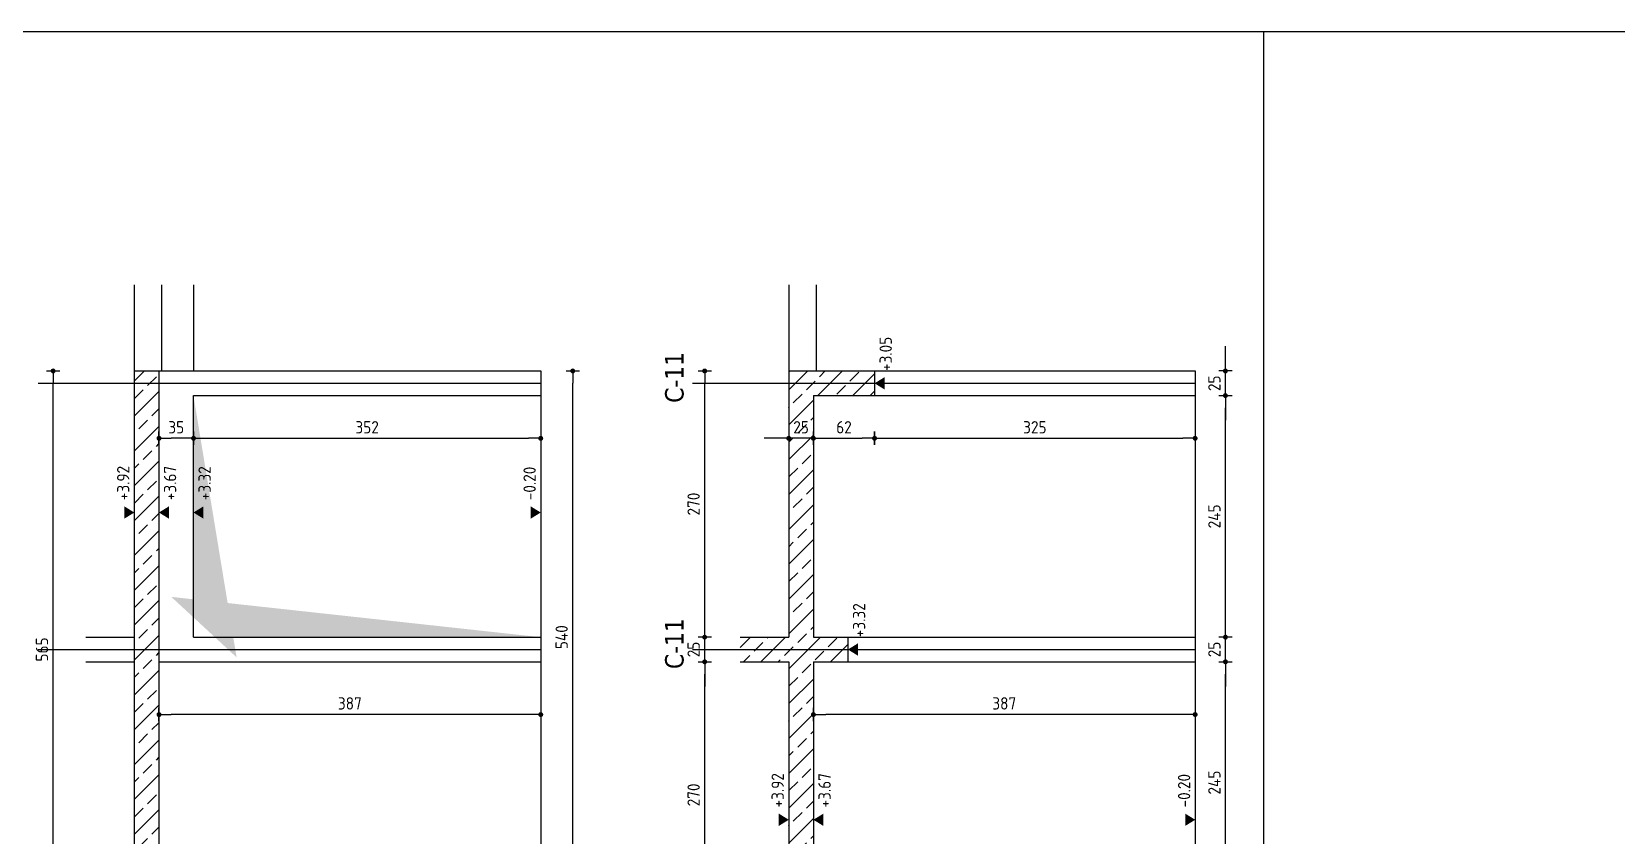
# Model space of a CAD drawing. Extents: x 399 to 532, y -4 to 185.
# Drawn here: x 452.67 to 468.74, y 177.07 to 185.22 of the extents above; entities that cross this region are included whole.
import ezdxf

# ---------------------------------------------------------------- set-up
doc = ezdxf.new("R2010")
doc.units = 0
doc.header["$LTSCALE"] = 0.5
doc.header["$MEASUREMENT"] = 0
doc.header["$PDMODE"] = 2
doc.linetypes.add('AUSGEZOGEN', pattern=[1000.01, 1000, 0.01])
doc.layers.get('Defpoints').update_dxf_attribs({"linetype": 'CONTINUOUS'})
for name, color, linetype in [('ACHSEN', 7, 'CONTINUOUS'), ('BETON', 7, 'CONTINUOUS'), ('Decke', 7, 'CONTINUOUS'), ('Decke Lignatur', 21, 'CONTINUOUS'), ('HOLZ-ANS', 21, 'CONTINUOUS'), ('koten', 7, 'CONTINUOUS'), ('MASSE', 7, 'CONTINUOUS'), ('RAHMEN', 7, 'CONTINUOUS'), ('SCHATTEN', 253, 'CONTINUOUS')]:
    doc.layers.add(name, color=color, linetype=linetype)
doc.layers.add('ANSICHTSFENSTER', color=7, linetype='CONTINUOUS', plot=False)
doc.styles.add('HELV', font='tahoma.ttf')
doc.styles.add('TXT', font='isocp.shx')
doc.dimstyles.new('DOT_I', dxfattribs={"dimscale": 0.5, "dimtxt": 0.25, "dimasz": 0.25, "dimexe": 0.1, "dimexo": 0.3, "dimgap": 0.1, "dimtad": 1, "dimdec": 3, "dimzin": 3, "dimtxsty": 'TXT', "dimblk": 'DOT', "dimblk1": 'DOT', "dimblk2": 'DOT', "dimsah": 1, "dimcen": 0.1, "dimse1": 1, "dimse2": 1, "dimazin": 0, "dimtfac": 1, "dimtdec": 4, "dimtix": 1, "dimtmove": 2, "dimatfit": 3, "dimldrblk": 'DOT', "dimfxl": 0.7, "dimfxlon": 1, "dimtvp": 1, "dimtolj": 1, "dimtzin": 0, "dimarcsym": 0})

# ---------------------------------------------------------------- blocks, each defined once
blk = doc.blocks.new('okrd_o')
at = {"layer": 'koten', "color": 7, "linetype": 'Continuous'}
blk.add_solid([(-0.125, 0.202), (0.125, 0.202), (0, 0)], dxfattribs=at)
at = {"layer": 'koten', "style": 'TXT'}
blk.add_attdef('OKRD', (0.25, 0.1), '', height=0.25, dxfattribs=at)
blk = doc.blocks.new('okrd_u')
at = {"layer": 'koten', "color": 7, "linetype": 'Continuous'}
blk.add_solid([(-0.125, -0.202), (0.125, -0.202), (0, 0)], dxfattribs=at)
at = {"layer": 'koten', "style": 'TXT'}
blk.add_attdef('OKRD', (0.25, -0.35), '', height=0.25, dxfattribs=at)
blk = doc.blocks.new('DOT')
at = {"layer": 'MASSE', "color": 7, "linetype": 'Continuous'}
for p, q in [((0, 0), (-1, 0)), ((0, 0.54), (0, -0.54))]:
    blk.add_line(p, q, dxfattribs=at)
at = {"layer": 'MASSE', "color": 7, "linetype": 'Continuous', "const_width": 0.2}
blk.add_lwpolyline([(-0.1, 0, 1), (0.1, 0, 1)], format="xyb", close=True, dxfattribs=at)
blk = doc.blocks.new('*D350')
at = {"layer": 'Defpoints', "color": 0, "linetype": 'AUSGEZOGEN', "transparency": 16777216}
for p in [(458.157, 181.782), (458.157, 181.782), (458.157, 176.382)]:
    blk.add_point(p, dxfattribs=at)
at = {"layer": 'MASSE', "color": 0, "linetype": 'AUSGEZOGEN', "lineweight": -2, "transparency": 16777216}
blk.add_line((458.157, 176.507), (458.157, 181.657), dxfattribs=at)
at = {"layer": 'MASSE', "color": 0, "linetype": 'AUSGEZOGEN', "lineweight": -2, "transparency": 16777216, "xscale": 0.125, "yscale": 0.125, "zscale": 0.125}
for p, rotation in [((458.157, 181.782), 90), ((458.157, 176.382), 270)]:
    blk.add_blockref('DOT', p, dxfattribs=dict(at, rotation=rotation))
at = {"layer": 'MASSE', "color": 0, "linetype": 'AUSGEZOGEN', "transparency": 16777216, "insert": (458.044, 179.082), "char_height": 0.125, "attachment_point": 5, "rotation": 90, "style": 'TXT'}
blk.add_mtext('\\A1;540', dxfattribs=at)
blk = doc.blocks.new('*D323')
at = {"layer": 'Defpoints', "color": 0, "linetype": 'AUSGEZOGEN', "transparency": 16777216}
for p in [(452.889, 181.782), (452.889, 181.782), (452.889, 176.132)]:
    blk.add_point(p, dxfattribs=at)
at = {"layer": 'MASSE', "color": 0, "linetype": 'AUSGEZOGEN', "lineweight": -2, "transparency": 16777216}
blk.add_line((452.889, 176.257), (452.889, 181.657), dxfattribs=at)
at = {"layer": 'MASSE', "color": 0, "linetype": 'AUSGEZOGEN', "lineweight": -2, "transparency": 16777216, "xscale": 0.125, "yscale": 0.125, "zscale": 0.125}
for p, rotation in [((452.889, 181.782), 90), ((452.889, 176.132), 270)]:
    blk.add_blockref('DOT', p, dxfattribs=dict(at, rotation=rotation))
at = {"layer": 'MASSE', "color": 0, "linetype": 'AUSGEZOGEN', "transparency": 16777216, "insert": (452.776, 178.957), "char_height": 0.125, "attachment_point": 5, "rotation": 90, "style": 'TXT'}
blk.add_mtext('\\A1;565', dxfattribs=at)
blk = doc.blocks.new('*D326')
at = {"layer": 'Defpoints', "color": 0, "linetype": 'AUSGEZOGEN', "transparency": 16777216}
for p in [(459.494, 178.832), (459.494, 178.832), (459.494, 176.132)]:
    blk.add_point(p, dxfattribs=at)
at = {"layer": 'MASSE', "color": 0, "linetype": 'AUSGEZOGEN', "lineweight": -2, "transparency": 16777216}
blk.add_line((459.494, 176.257), (459.494, 178.707), dxfattribs=at)
at = {"layer": 'MASSE', "color": 0, "linetype": 'AUSGEZOGEN', "lineweight": -2, "transparency": 16777216, "xscale": 0.125, "yscale": 0.125, "zscale": 0.125}
for p, rotation in [((459.494, 178.832), 90), ((459.494, 176.132), 270)]:
    blk.add_blockref('DOT', p, dxfattribs=dict(at, rotation=rotation))
at = {"layer": 'MASSE', "color": 0, "linetype": 'AUSGEZOGEN', "transparency": 16777216, "insert": (459.382, 177.482), "char_height": 0.125, "attachment_point": 5, "rotation": 90, "style": 'TXT'}
blk.add_mtext('\\A1;270', dxfattribs=at)
blk = doc.blocks.new('*D327')
at = {"layer": 'Defpoints', "color": 0, "linetype": 'AUSGEZOGEN', "transparency": 16777216}
for p in [(459.494, 179.082), (459.494, 179.082), (459.494, 178.832)]:
    blk.add_point(p, dxfattribs=at)
at = {"layer": 'MASSE', "color": 0, "linetype": 'AUSGEZOGEN', "lineweight": -2, "transparency": 16777216}
for p, q in [((459.494, 179.207), (459.494, 179.332)), ((459.494, 178.832), (459.494, 179.082)), ((459.494, 178.707), (459.494, 178.582))]:
    blk.add_line(p, q, dxfattribs=at)
at = {"layer": 'MASSE', "color": 0, "linetype": 'AUSGEZOGEN', "lineweight": -2, "transparency": 16777216, "xscale": 0.125, "yscale": 0.125, "zscale": 0.125}
for p, rotation in [((459.494, 179.082), 270), ((459.494, 178.832), 90)]:
    blk.add_blockref('DOT', p, dxfattribs=dict(at, rotation=rotation))
at = {"layer": 'MASSE', "color": 0, "linetype": 'AUSGEZOGEN', "transparency": 16777216, "insert": (459.382, 178.957), "char_height": 0.125, "attachment_point": 5, "rotation": 90, "style": 'TXT'}
blk.add_mtext('\\A1;25', dxfattribs=at)
blk = doc.blocks.new('*D328')
at = {"layer": 'Defpoints', "color": 0, "linetype": 'AUSGEZOGEN', "transparency": 16777216}
for p in [(459.494, 181.782), (459.494, 181.782), (459.494, 179.082)]:
    blk.add_point(p, dxfattribs=at)
at = {"layer": 'MASSE', "color": 0, "linetype": 'AUSGEZOGEN', "lineweight": -2, "transparency": 16777216}
blk.add_line((459.494, 179.207), (459.494, 181.657), dxfattribs=at)
at = {"layer": 'MASSE', "color": 0, "linetype": 'AUSGEZOGEN', "lineweight": -2, "transparency": 16777216, "xscale": 0.125, "yscale": 0.125, "zscale": 0.125}
for p, rotation in [((459.494, 181.782), 90), ((459.494, 179.082), 270)]:
    blk.add_blockref('DOT', p, dxfattribs=dict(at, rotation=rotation))
at = {"layer": 'MASSE', "color": 0, "linetype": 'AUSGEZOGEN', "transparency": 16777216, "insert": (459.382, 180.432), "char_height": 0.125, "attachment_point": 5, "rotation": 90, "style": 'TXT'}
blk.add_mtext('\\A1;270', dxfattribs=at)
blk = doc.blocks.new('*D277')
at = {"layer": 'Defpoints', "color": 0, "linetype": 'AUSGEZOGEN', "transparency": 16777216}
for p in [(464.773, 178.832), (464.773, 178.832), (464.773, 176.382)]:
    blk.add_point(p, dxfattribs=at)
at = {"layer": 'MASSE', "color": 0, "linetype": 'AUSGEZOGEN', "lineweight": -2, "transparency": 16777216}
blk.add_line((464.773, 176.507), (464.773, 178.707), dxfattribs=at)
at = {"layer": 'MASSE', "color": 0, "linetype": 'AUSGEZOGEN', "lineweight": -2, "transparency": 16777216, "xscale": 0.125, "yscale": 0.125, "zscale": 0.125}
for p, rotation in [((464.773, 178.832), 90), ((464.773, 176.382), 270)]:
    blk.add_blockref('DOT', p, dxfattribs=dict(at, rotation=rotation))
at = {"layer": 'MASSE', "color": 0, "linetype": 'AUSGEZOGEN', "transparency": 16777216, "insert": (464.661, 177.607), "char_height": 0.125, "attachment_point": 5, "rotation": 90, "style": 'TXT'}
blk.add_mtext('\\A1;245', dxfattribs=at)
blk = doc.blocks.new('*D278')
at = {"layer": 'Defpoints', "color": 0, "linetype": 'AUSGEZOGEN', "transparency": 16777216}
for p in [(464.773, 179.082), (464.773, 179.082), (464.773, 178.832)]:
    blk.add_point(p, dxfattribs=at)
at = {"layer": 'MASSE', "color": 0, "linetype": 'AUSGEZOGEN', "lineweight": -2, "transparency": 16777216}
for p, q in [((464.773, 179.207), (464.773, 179.332)), ((464.773, 178.832), (464.773, 179.082)), ((464.773, 178.707), (464.773, 178.582))]:
    blk.add_line(p, q, dxfattribs=at)
at = {"layer": 'MASSE', "color": 0, "linetype": 'AUSGEZOGEN', "lineweight": -2, "transparency": 16777216, "xscale": 0.125, "yscale": 0.125, "zscale": 0.125}
for p, rotation in [((464.773, 179.082), 270), ((464.773, 178.832), 90)]:
    blk.add_blockref('DOT', p, dxfattribs=dict(at, rotation=rotation))
at = {"layer": 'MASSE', "color": 0, "linetype": 'AUSGEZOGEN', "transparency": 16777216, "insert": (464.661, 178.957), "char_height": 0.125, "attachment_point": 5, "rotation": 90, "style": 'TXT'}
blk.add_mtext('\\A1;25', dxfattribs=at)
blk = doc.blocks.new('*D279')
at = {"layer": 'Defpoints', "color": 0, "linetype": 'AUSGEZOGEN', "transparency": 16777216}
for p in [(464.773, 181.532), (464.773, 181.532), (464.773, 179.082)]:
    blk.add_point(p, dxfattribs=at)
at = {"layer": 'MASSE', "color": 0, "linetype": 'AUSGEZOGEN', "lineweight": -2, "transparency": 16777216}
blk.add_line((464.773, 179.207), (464.773, 181.407), dxfattribs=at)
at = {"layer": 'MASSE', "color": 0, "linetype": 'AUSGEZOGEN', "lineweight": -2, "transparency": 16777216, "xscale": 0.125, "yscale": 0.125, "zscale": 0.125}
for p, rotation in [((464.773, 181.532), 90), ((464.773, 179.082), 270)]:
    blk.add_blockref('DOT', p, dxfattribs=dict(at, rotation=rotation))
at = {"layer": 'MASSE', "color": 0, "linetype": 'AUSGEZOGEN', "transparency": 16777216, "insert": (464.661, 180.307), "char_height": 0.125, "attachment_point": 5, "rotation": 90, "style": 'TXT'}
blk.add_mtext('\\A1;245', dxfattribs=at)
blk = doc.blocks.new('*D280')
at = {"layer": 'Defpoints', "color": 0, "linetype": 'AUSGEZOGEN', "transparency": 16777216}
for p in [(464.773, 181.782), (464.773, 181.782), (464.773, 181.532)]:
    blk.add_point(p, dxfattribs=at)
at = {"layer": 'MASSE', "color": 0, "linetype": 'AUSGEZOGEN', "lineweight": -2, "transparency": 16777216}
for p, q in [((464.773, 181.907), (464.773, 182.032)), ((464.773, 181.532), (464.773, 181.782)), ((464.773, 181.407), (464.773, 181.282))]:
    blk.add_line(p, q, dxfattribs=at)
at = {"layer": 'MASSE', "color": 0, "linetype": 'AUSGEZOGEN', "lineweight": -2, "transparency": 16777216, "xscale": 0.125, "yscale": 0.125, "zscale": 0.125}
for p, rotation in [((464.773, 181.782), 270), ((464.773, 181.532), 90)]:
    blk.add_blockref('DOT', p, dxfattribs=dict(at, rotation=rotation))
at = {"layer": 'MASSE', "color": 0, "linetype": 'AUSGEZOGEN', "transparency": 16777216, "insert": (464.661, 181.657), "char_height": 0.125, "attachment_point": 5, "rotation": 90, "style": 'TXT'}
blk.add_mtext('\\A1;25', dxfattribs=at)
blk = doc.blocks.new('*D298')
at = {"layer": 'Defpoints', "color": 0, "linetype": 'AUSGEZOGEN', "transparency": 16777216}
for p in [(460.346, 181.099), (460.346, 181.099), (460.596, 181.099)]:
    blk.add_point(p, dxfattribs=at)
at = {"layer": 'MASSE', "color": 0, "linetype": 'AUSGEZOGEN', "lineweight": -2, "transparency": 16777216}
for p, q in [((460.221, 181.099), (460.096, 181.099)), ((460.596, 181.099), (460.346, 181.099)), ((460.721, 181.099), (460.846, 181.099))]:
    blk.add_line(p, q, dxfattribs=at)
at = {"layer": 'MASSE', "color": 0, "linetype": 'AUSGEZOGEN', "lineweight": -2, "transparency": 16777216, "xscale": 0.125, "yscale": 0.125, "zscale": 0.125}
blk.add_blockref('DOT', (460.346, 181.099), dxfattribs=at)
at = {"layer": 'MASSE', "color": 0, "linetype": 'AUSGEZOGEN', "lineweight": -2, "transparency": 16777216, "xscale": 0.125, "yscale": 0.125, "zscale": 0.125, "rotation": 180}
blk.add_blockref('DOT', (460.596, 181.099), dxfattribs=at)
at = {"layer": 'MASSE', "color": 0, "linetype": 'AUSGEZOGEN', "transparency": 16777216, "insert": (460.471, 181.211), "char_height": 0.125, "attachment_point": 5, "style": 'TXT'}
blk.add_mtext('\\A1;25', dxfattribs=at)
blk = doc.blocks.new('*D299')
at = {"layer": 'Defpoints', "color": 0, "linetype": 'AUSGEZOGEN', "transparency": 16777216}
for p in [(460.596, 181.099), (461.216, 181.099), (461.216, 181.099)]:
    blk.add_point(p, dxfattribs=at)
at = {"layer": 'MASSE', "color": 0, "linetype": 'AUSGEZOGEN', "lineweight": -2, "transparency": 16777216}
blk.add_line((460.721, 181.099), (461.091, 181.099), dxfattribs=at)
at = {"layer": 'MASSE', "color": 0, "linetype": 'AUSGEZOGEN', "lineweight": -2, "transparency": 16777216, "xscale": 0.125, "yscale": 0.125, "zscale": 0.125, "rotation": 180}
blk.add_blockref('DOT', (460.596, 181.099), dxfattribs=at)
at = {"layer": 'MASSE', "color": 0, "linetype": 'AUSGEZOGEN', "lineweight": -2, "transparency": 16777216, "xscale": 0.125, "yscale": 0.125, "zscale": 0.125}
blk.add_blockref('DOT', (461.216, 181.099), dxfattribs=at)
at = {"layer": 'MASSE', "color": 0, "linetype": 'AUSGEZOGEN', "transparency": 16777216, "insert": (460.906, 181.211), "char_height": 0.125, "attachment_point": 5, "style": 'TXT'}
blk.add_mtext('\\A1;62', dxfattribs=at)
blk = doc.blocks.new('*D300')
at = {"layer": 'Defpoints', "color": 0, "linetype": 'AUSGEZOGEN', "transparency": 16777216}
for p in [(461.216, 181.099), (464.466, 181.099), (464.466, 181.099)]:
    blk.add_point(p, dxfattribs=at)
at = {"layer": 'MASSE', "color": 0, "linetype": 'AUSGEZOGEN', "lineweight": -2, "transparency": 16777216}
blk.add_line((461.341, 181.099), (464.341, 181.099), dxfattribs=at)
at = {"layer": 'MASSE', "color": 0, "linetype": 'AUSGEZOGEN', "lineweight": -2, "transparency": 16777216, "xscale": 0.125, "yscale": 0.125, "zscale": 0.125, "rotation": 180}
blk.add_blockref('DOT', (461.216, 181.099), dxfattribs=at)
at = {"layer": 'MASSE', "color": 0, "linetype": 'AUSGEZOGEN', "lineweight": -2, "transparency": 16777216, "xscale": 0.125, "yscale": 0.125, "zscale": 0.125}
blk.add_blockref('DOT', (464.466, 181.099), dxfattribs=at)
at = {"layer": 'MASSE', "color": 0, "linetype": 'AUSGEZOGEN', "transparency": 16777216, "insert": (462.841, 181.211), "char_height": 0.125, "attachment_point": 5, "style": 'TXT'}
blk.add_mtext('\\A1;325', dxfattribs=at)
blk = doc.blocks.new('*D301')
at = {"layer": 'Defpoints', "color": 0, "linetype": 'AUSGEZOGEN', "transparency": 16777216}
for p in [(460.596, 178.297), (460.596, 178.297), (464.466, 178.297)]:
    blk.add_point(p, dxfattribs=at)
at = {"layer": 'MASSE', "color": 0, "linetype": 'AUSGEZOGEN', "lineweight": -2, "transparency": 16777216}
blk.add_line((464.341, 178.297), (460.721, 178.297), dxfattribs=at)
at = {"layer": 'MASSE', "color": 0, "linetype": 'AUSGEZOGEN', "lineweight": -2, "transparency": 16777216, "xscale": 0.125, "yscale": 0.125, "zscale": 0.125, "rotation": 180}
blk.add_blockref('DOT', (460.596, 178.297), dxfattribs=at)
at = {"layer": 'MASSE', "color": 0, "linetype": 'AUSGEZOGEN', "lineweight": -2, "transparency": 16777216, "xscale": 0.125, "yscale": 0.125, "zscale": 0.125}
blk.add_blockref('DOT', (464.466, 178.297), dxfattribs=at)
at = {"layer": 'MASSE', "color": 0, "linetype": 'AUSGEZOGEN', "transparency": 16777216, "insert": (462.531, 178.41), "char_height": 0.125, "attachment_point": 5, "style": 'TXT'}
blk.add_mtext('\\A1;387', dxfattribs=at)
blk = doc.blocks.new('*D292')
at = {"layer": 'Defpoints', "color": 0, "linetype": 'AUSGEZOGEN', "transparency": 16777216}
for p in [(453.962, 181.099), (453.962, 181.099), (454.312, 181.099)]:
    blk.add_point(p, dxfattribs=at)
at = {"layer": 'MASSE', "color": 0, "linetype": 'AUSGEZOGEN', "lineweight": -2, "transparency": 16777216}
blk.add_line((454.187, 181.099), (454.087, 181.099), dxfattribs=at)
at = {"layer": 'MASSE', "color": 0, "linetype": 'AUSGEZOGEN', "lineweight": -2, "transparency": 16777216, "xscale": 0.125, "yscale": 0.125, "zscale": 0.125, "rotation": 180}
blk.add_blockref('DOT', (453.962, 181.099), dxfattribs=at)
at = {"layer": 'MASSE', "color": 0, "linetype": 'AUSGEZOGEN', "lineweight": -2, "transparency": 16777216, "xscale": 0.125, "yscale": 0.125, "zscale": 0.125}
blk.add_blockref('DOT', (454.312, 181.099), dxfattribs=at)
at = {"layer": 'MASSE', "color": 0, "linetype": 'AUSGEZOGEN', "transparency": 16777216, "insert": (454.137, 181.211), "char_height": 0.125, "attachment_point": 5, "style": 'TXT'}
blk.add_mtext('\\A1;35', dxfattribs=at)
blk = doc.blocks.new('*D293')
at = {"layer": 'Defpoints', "color": 0, "linetype": 'AUSGEZOGEN', "transparency": 16777216}
for p in [(454.312, 181.099), (457.832, 181.099), (457.832, 181.099)]:
    blk.add_point(p, dxfattribs=at)
at = {"layer": 'MASSE', "color": 0, "linetype": 'AUSGEZOGEN', "lineweight": -2, "transparency": 16777216}
blk.add_line((454.437, 181.099), (457.707, 181.099), dxfattribs=at)
at = {"layer": 'MASSE', "color": 0, "linetype": 'AUSGEZOGEN', "lineweight": -2, "transparency": 16777216, "xscale": 0.125, "yscale": 0.125, "zscale": 0.125, "rotation": 180}
blk.add_blockref('DOT', (454.312, 181.099), dxfattribs=at)
at = {"layer": 'MASSE', "color": 0, "linetype": 'AUSGEZOGEN', "lineweight": -2, "transparency": 16777216, "xscale": 0.125, "yscale": 0.125, "zscale": 0.125}
blk.add_blockref('DOT', (457.832, 181.099), dxfattribs=at)
at = {"layer": 'MASSE', "color": 0, "linetype": 'AUSGEZOGEN', "transparency": 16777216, "insert": (456.072, 181.211), "char_height": 0.125, "attachment_point": 5, "style": 'TXT'}
blk.add_mtext('\\A1;352', dxfattribs=at)
blk = doc.blocks.new('*D294')
at = {"layer": 'Defpoints', "color": 0, "linetype": 'AUSGEZOGEN', "transparency": 16777216}
for p in [(453.962, 178.297), (453.962, 178.297), (457.832, 178.297)]:
    blk.add_point(p, dxfattribs=at)
at = {"layer": 'MASSE', "color": 0, "linetype": 'AUSGEZOGEN', "lineweight": -2, "transparency": 16777216}
blk.add_line((457.707, 178.297), (454.087, 178.297), dxfattribs=at)
at = {"layer": 'MASSE', "color": 0, "linetype": 'AUSGEZOGEN', "lineweight": -2, "transparency": 16777216, "xscale": 0.125, "yscale": 0.125, "zscale": 0.125, "rotation": 180}
blk.add_blockref('DOT', (453.962, 178.297), dxfattribs=at)
at = {"layer": 'MASSE', "color": 0, "linetype": 'AUSGEZOGEN', "lineweight": -2, "transparency": 16777216, "xscale": 0.125, "yscale": 0.125, "zscale": 0.125}
blk.add_blockref('DOT', (457.832, 178.297), dxfattribs=at)
at = {"layer": 'MASSE', "color": 0, "linetype": 'AUSGEZOGEN', "transparency": 16777216, "insert": (455.897, 178.41), "char_height": 0.125, "attachment_point": 5, "style": 'TXT'}
blk.add_mtext('\\A1;387', dxfattribs=at)

msp = doc.modelspace()

# ---------------------------------------------------------------- hatches: boundary and pattern name
at = {"layer": 'RAHMEN', "linetype": 'AUSGEZOGEN'}
h = msp.add_hatch(dxfattribs=at)
h.set_pattern_fill('ANSI33', color=9, style=0, double=1)
h.set_pattern_definition([(45, (-2.32559, 121.6197), (-0.1767767, 0.1767767), []), (45, (-2.1488, 121.6197), (-0.1767767, 0.1767767), [0.125, -0.0625])])
h.paths.add_polyline_path([(454.5816, 176.1317), (453.7116, 176.1317), (453.7116, 181.7817), (453.9616, 181.7817), (453.9616, 176.3817), (454.5816, 176.3817)])
h = msp.add_hatch(dxfattribs=at)
h.set_pattern_fill('ANSI33', color=9, style=0, double=1)
h.set_pattern_definition([(45, (-15.04856, 121.6197), (-0.1767767, 0.1767767), []), (45, (-14.87178, 121.6197), (-0.1767767, 0.1767767), [0.125, -0.0625])])
h.paths.add_polyline_path([(461.2165, 176.1317), (461.2165, 176.3817), (460.5965, 176.3817), (460.5965, 178.8317), (460.9465, 178.8317), (460.9465, 179.0817), (460.5965, 179.0817), (460.5965, 181.5317), (461.2165, 181.5317), (461.2165, 181.7817), (460.3465, 181.7817), (460.3465, 179.0817), (459.8541, 179.0817), (459.8541, 178.8317), (460.3465, 178.8317), (460.3465, 176.1317)])

# ---------------------------------------------------------------- linework, layer by layer
at = {"layer": 'ACHSEN', "color": 140, "linetype": 'AUSGEZOGEN'}
for p, q in [((452.7368, 181.6567), (457.8316, 181.6567)), ((459.3717, 181.6567), (464.4665, 181.6567)), ((452.7368, 178.9567), (457.8316, 178.9567)), ((459.3717, 178.9567), (464.4665, 178.9567))]:
    msp.add_line(p, q, dxfattribs=at)
at = {"layer": 'ANSICHTSFENSTER', "color": 2, "linetype": 'AUSGEZOGEN'}
msp.add_line((465.1609, 143.6732), (465.1609, 185.2232), dxfattribs=at)
msp.add_lwpolyline([(415.629, 143.6732), (484.7996, 143.6732), (484.7996, 185.2232), (415.629, 185.2232)], close=True, dxfattribs=at)
at = {"layer": 'BETON', "color": 6, "linetype": 'AUSGEZOGEN'}
for p, q in [((453.7116, 181.7817), (453.7116, 176.1317)), ((453.7116, 181.7817), (453.9616, 181.7817)), ((453.9616, 181.7817), (453.9616, 176.3817)), ((460.3465, 181.7817), (460.3465, 179.0817)), ((460.3465, 181.7817), (461.2165, 181.7817)), ((461.2165, 181.7817), (461.2165, 181.5317)), ((460.5965, 181.5317), (460.5965, 179.0817)), ((460.5965, 181.5317), (461.2165, 181.5317)), ((459.8541, 179.0817), (460.3465, 179.0817)), ((460.5965, 179.0817), (460.9465, 179.0817)), ((460.9465, 179.0817), (460.9465, 178.8317)), ((459.8541, 178.8317), (460.3465, 178.8317)), ((460.3465, 178.8317), (460.3465, 176.1317)), ((460.5965, 178.8317), (460.5965, 176.3817)), ((460.5965, 178.8317), (460.9465, 178.8317))]:
    msp.add_line(p, q, dxfattribs=at)
at = {"layer": 'BETON', "linetype": 'Continuous'}
for p, q in [((453.9616, 181.7817), (457.8316, 181.7817)), ((461.2165, 181.7817), (464.4665, 181.7817)), ((454.3116, 181.5317), (457.8316, 181.5317)), ((461.2165, 181.5317), (464.4665, 181.5317)), ((453.2193, 179.0817), (453.7116, 179.0817)), ((454.3116, 179.0817), (457.8316, 179.0817)), ((460.9465, 179.0817), (464.4665, 179.0817)), ((453.2193, 178.8317), (453.7116, 178.8317)), ((453.9616, 178.8317), (457.8316, 178.8317)), ((460.9465, 178.8317), (464.4665, 178.8317))]:
    msp.add_line(p, q, dxfattribs=at)
at = {"layer": 'Decke', "linetype": 'Continuous'}
for p, q in [((457.8316, 181.7817), (457.8316, 165.3317)), ((464.4665, 181.7817), (464.4665, 165.3317))]:
    msp.add_line(p, q, dxfattribs=at)
at = {"layer": 'Decke Lignatur', "color": 1, "linetype": 'Continuous'}
for points in [[(453.7116, 182.6567), (453.7116, 181.7817), (453.9916, 181.7817), (453.9916, 182.6567)], [(460.3465, 182.6567), (460.3465, 181.7817), (460.6265, 181.7817), (460.6265, 182.6567)]]:
    msp.add_lwpolyline(points, dxfattribs=at)
at = {"layer": 'HOLZ-ANS', "color": 9, "linetype": 'AUSGEZOGEN'}
msp.add_line((454.3116, 182.6567), (454.3116, 181.7817), dxfattribs=at)
at = {"layer": 'MASSE', "color": 7, "linetype": 'AUSGEZOGEN'}
msp.add_line((454.3116, 179.0817), (454.3116, 181.5317), dxfattribs=at)
at = {"layer": 'SCHATTEN', "color": 15, "linetype": 'AUSGEZOGEN'}
msp.add_lwpolyline([(457.8316, 179.0817, 0, 0.3826, 0), (454.322, 179.2727, 0, 0, 0), (454.5107, 179.098, 0.3995, 0, 0), (454.3116, 181.5317, 0, 0, 0)], format="xyseb", dxfattribs=at)

# ---------------------------------------------------------------- block references
at = {"layer": 'koten', "color": 7, "linetype": 'AUSGEZOGEN', "xscale": 0.5, "yscale": 0.5, "zscale": 0.5, "rotation": 90}
for name, p, values in [('okrd_u', (461.2165, 181.6567), {'OKRD': '+3.05'}), ('okrd_o', (453.7116, 180.3462), {'OKRD': '+3.92'}), ('okrd_u', (453.9616, 180.3462), {'OKRD': '+3.67'}), ('okrd_u', (454.3116, 180.3462), {'OKRD': '+3.32'}), ('okrd_o', (457.8316, 180.3462), {'OKRD': '-0.20'}), ('okrd_u', (460.9465, 178.9567), {'OKRD': '+3.32'}), ('okrd_o', (460.3465, 177.2299), {'OKRD': '+3.92'}), ('okrd_u', (460.5965, 177.2299), {'OKRD': '+3.67'}), ('okrd_o', (464.4665, 177.2299), {'OKRD': '-0.20'})]:
    msp.add_blockref(name, p, dxfattribs=at).add_auto_attribs(values)

# ---------------------------------------------------------------- texts
at = {"layer": 'ACHSEN', "color": 6, "linetype": 'AUSGEZOGEN', "style": 'HELV'}
for p in [(459.28, 181.4586), (459.28, 178.7586)]:
    msp.add_text('C-11', height=0.1875, rotation=90, dxfattribs=at).set_placement(p)

# ---------------------------------------------------------------- dimensions: what is measured, and where the dimension line sits
at = {"layer": 'MASSE', "color": 7, "linetype": 'AUSGEZOGEN'}
for base, p1, p2, picture, middle in [((464.7733, 181.7817), (464.7733, 181.5317), (464.7733, 181.7817), '*D280', (464.6608, 181.6567)), ((452.8888, 181.7817), (452.8888, 176.1317), (452.8888, 181.7817), '*D323', (452.7763, 178.9567)), ((458.1566, 181.7817), (458.1566, 176.3817), (458.1566, 181.7817), '*D350', (458.0441, 179.0817)), ((459.4942, 181.7817), (459.4942, 179.0817), (459.4942, 181.7817), '*D328', (459.3817, 180.4317)), ((464.7733, 181.5317), (464.7733, 179.0817), (464.7733, 181.5317), '*D279', (464.6608, 180.3067)), ((459.4942, 179.0817), (459.4942, 178.8317), (459.4942, 179.0817), '*D327', (459.3817, 178.9567)), ((464.7733, 179.0817), (464.7733, 178.8317), (464.7733, 179.0817), '*D278', (464.6608, 178.9567)), ((459.4942, 178.8317), (459.4942, 176.1317), (459.4942, 178.8317), '*D326', (459.3817, 177.4817)), ((464.7733, 178.8317), (464.7733, 176.3817), (464.7733, 178.8317), '*D277', (464.6608, 177.6067))]:
    dim = msp.add_linear_dim(base=base, p1=p1, p2=p2, angle=90, dimstyle='DOT_I', override={"dimdec": 0, "dimlfac": 100}, dxfattribs=at)
    dim.commit()
    dim.dimension.update_dxf_attribs({"geometry": picture, "text_midpoint": middle})
for base, p1, p2, picture, middle in [((453.9616, 181.0986), (454.3116, 181.0986), (453.9616, 181.0986), '*D292', (454.1366, 181.2111)), ((457.8316, 181.0986), (454.3116, 181.0986), (457.8316, 181.0986), '*D293', (456.0716, 181.2111)), ((460.3465, 181.0986), (460.5965, 181.0986), (460.3465, 181.0986), '*D298', (460.4715, 181.2111)), ((461.2165, 181.0986), (460.5965, 181.0986), (461.2165, 181.0986), '*D299', (460.9065, 181.2111)), ((464.4665, 181.0986), (461.2165, 181.0986), (464.4665, 181.0986), '*D300', (462.8415, 181.2111)), ((453.9616, 178.2971), (457.8316, 178.2971), (453.9616, 178.2971), '*D294', (455.8966, 178.4096)), ((460.5965, 178.2971), (464.4665, 178.2971), (460.5965, 178.2971), '*D301', (462.5315, 178.4096))]:
    dim = msp.add_linear_dim(base=base, p1=p1, p2=p2, dimstyle='DOT_I', override={"dimdec": 0, "dimlfac": 100}, dxfattribs=at)
    dim.commit()
    dim.dimension.update_dxf_attribs({"geometry": picture, "text_midpoint": middle})

doc.saveas('drawing.dxf')
